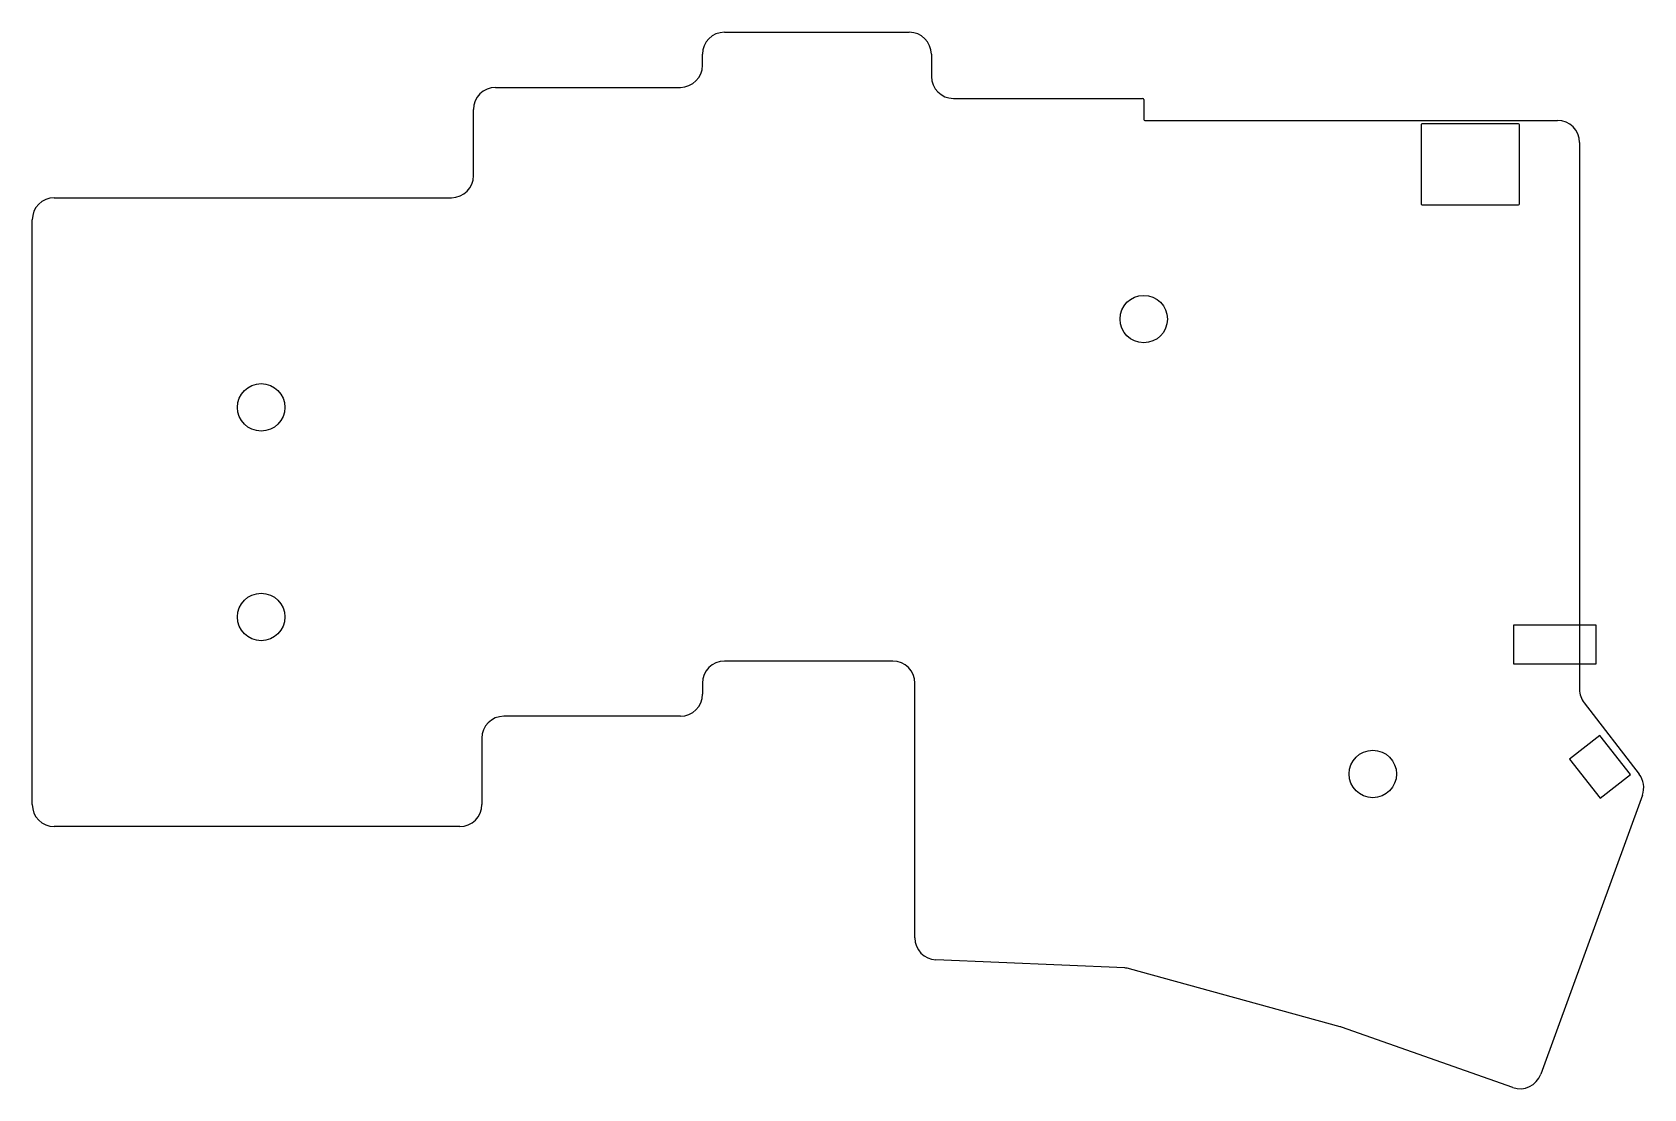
# Model space of a CAD drawing. Header units: millimetres. Extents: x 89 to 235, y -133 to -38.
import ezdxf

# ---------------------------------------------------------------- set-up
doc = ezdxf.new("R2010")
doc.units = ezdxf.units.MM

msp = doc.modelspace()

# ---------------------------------------------------------------- linework, layer by layer
at = {"linetype": 'CONTINUOUS'}
for p, q in [((152, -37.5), (168.75, -37.5)), ((150, -40.5), (150, -39.5)), ((170.75, -39.5), (170.75, -41.5)), ((131.25, -42.5), (148, -42.5)), ((172.75, -43.5), (189.9, -43.5)), ((190, -43.6), (190, -45.4)), ((129.25, -50.5), (129.25, -44.5)), ((190.1, -45.5), (227.5, -45.5)), ((215.13, -45.9), (215.13, -53.05)), ((223.97, -45.8), (215.23, -45.8)), ((224.07, -53.05), (224.07, -45.9)), ((229.5, -47.5), (229.5, -97.07)), ((91.25, -52.5), (127.25, -52.5)), ((215.23, -53.15), (223.97, -53.15)), ((89.25, -107.5), (89.25, -54.5)), ((231, -91.25), (223.5, -91.25)), ((223.5, -91.25), (223.5, -94.75)), ((231, -94.75), (231, -91.25)), ((167.25, -94.5), (152, -94.5)), ((223.5, -94.75), (231, -94.75)), ((150, -96.5), (150, -97.5)), ((169.25, -119.58), (169.25, -96.5)), ((229.92, -98.29), (234.9, -104.75)), ((148, -99.5), (132, -99.5)), ((130, -101.5), (130, -107.5)), ((231.34, -101.23), (228.59, -103.38)), ((234.11, -104.77), (231.34, -101.23)), ((228.59, -103.38), (231.36, -106.93)), ((231.36, -106.93), (234.11, -104.77)), ((235.2, -106.65), (225.99, -131.95)), ((128, -109.5), (91.25, -109.5)), ((188.27, -122.31), (171.16, -121.58)), ((207.8, -127.64), (188.72, -122.38)), ((223.45, -133.15), (207.93, -127.69))]:
    msp.add_line(p, q, dxfattribs=at)
for centre in [(190, -63.5), (110, -71.5), (110, -90.5), (210.76, -104.73)]:
    msp.add_circle(centre, 2.15, dxfattribs=at)
for centre, radius, start, end in [((152, -39.5), 2, 90, 180), ((168.75, -39.5), 2, 0, 90), ((148, -40.5), 2, 270, 0), ((172.75, -41.5), 2, 180, 270), ((131.25, -44.5), 2, 90, 180), ((189.9, -43.6), 0.1, 0, 90), ((190.1, -45.4), 0.1, 180, 270), ((215.23, -45.9), 0.1, 90, 180), ((223.97, -45.9), 0.1, 0, 90), ((227.5, -47.5), 2, 0, 90), ((127.25, -50.5), 2, 270, 0), ((91.25, -54.5), 2, 90, 180), ((215.23, -53.05), 0.1, 180, 270), ((223.97, -53.05), 0.1, 270, 0), ((152, -96.5), 2, 90, 180), ((167.25, -96.5), 2, 0, 90), ((148, -97.5), 2, 270, 0), ((231.5, -97.07), 2, 180, 217.6875), ((132, -101.5), 2, 90, 180), ((233.32, -105.97), 2, 340, 37.6875), ((91.25, -107.5), 2, 180, 270), ((128, -107.5), 2, 270, 0), ((171.25, -119.58), 2, 180, 267.5635), ((171.17, -121.48), 0.1, 267.5635105, 267.5635134), ((188.19, -124.31), 2, 74.5732, 87.5635), ((188.27, -122.41), 0.1, 87.5635105, 87.5635134), ((207.27, -129.57), 2, 70.5989, 74.5732), ((224.11, -131.26), 2, 250.5989, 340)]:
    msp.add_arc(centre, radius, start, end, dxfattribs=at)

doc.saveas('drawing.dxf')
